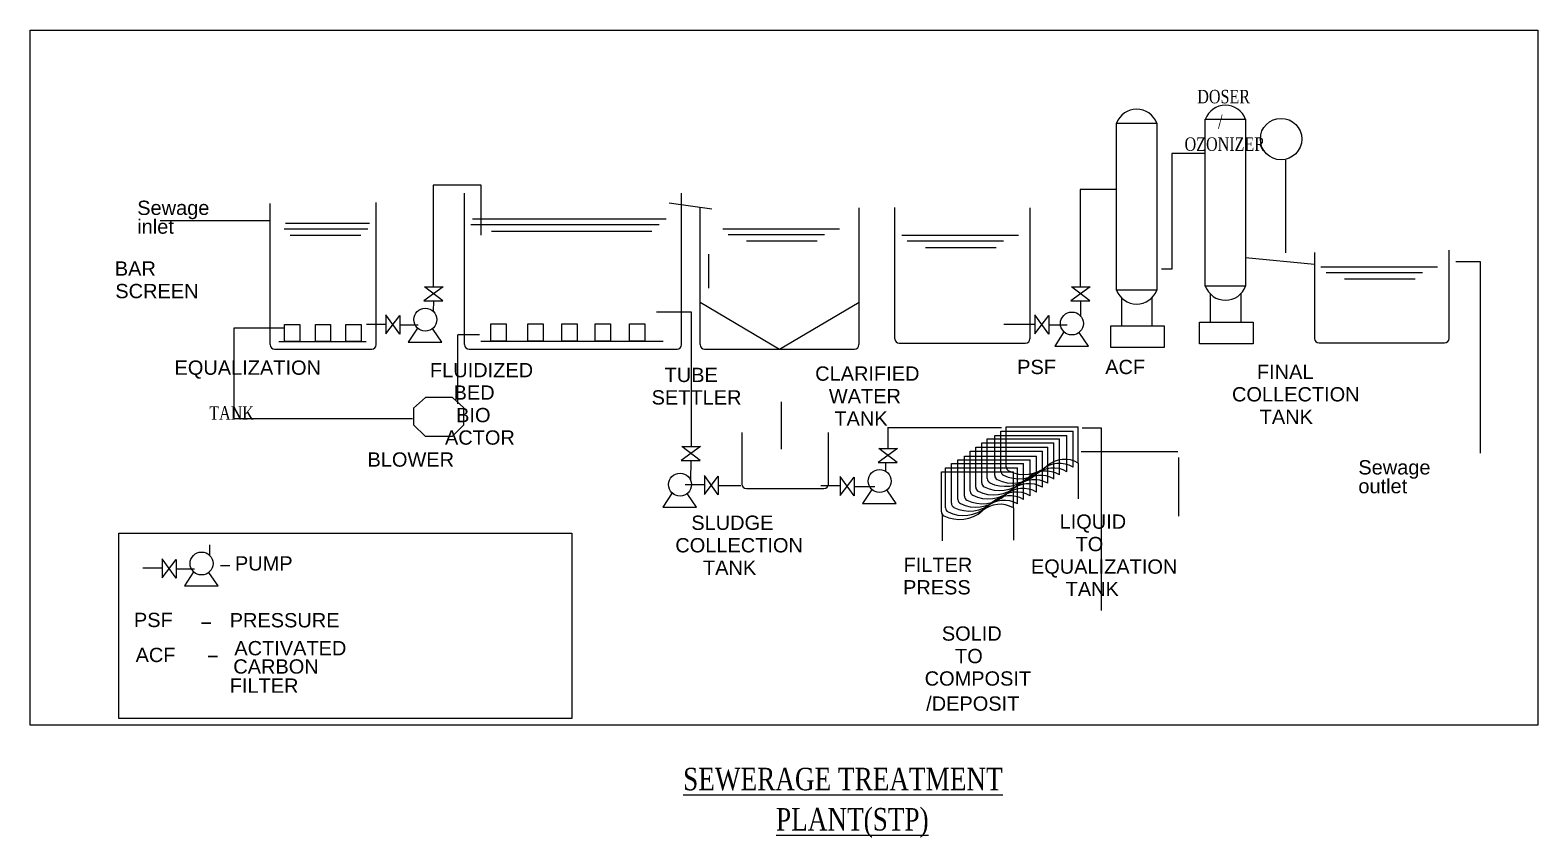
# Model space of a CAD drawing. Header units: metres. Extents: x 31037 to 31490, y -4422 to -3483.
# Drawn here: x 31261.22 to 31284.36, y -4204.39 to -4192 of the extents above; entities that cross this region are included whole.
import ezdxf

# ---------------------------------------------------------------- set-up
doc = ezdxf.new("R2010")
doc.units = ezdxf.units.M
doc.header["$LTSCALE"] = 30
doc.header["$MEASUREMENT"] = 0
doc.layers.get('0').update_dxf_attribs({"color": 30, "lineweight": 40})
doc.layers.add('DIME', color=10, linetype='Continuous')
doc.layers.add('txt', color=75, linetype='Continuous')
doc.layers.add('TEXT', color=11, linetype='Continuous', lineweight=30)
doc.styles.add('ar', font='arial.ttf')
doc.styles.add('ROMANTIC', font='romantic.ttf', dxfattribs={"width": 0.8})
doc.styles.get("Standard").update_dxf_attribs({"font": 'times.ttf', "height": 0.05})

# ---------------------------------------------------------------- blocks, each defined once
blk = doc.blocks.new('sttp')
for p, q in [((-20.093, 9.259), (0, 9.259)), ((-20.093, 0), (-20.093, 9.259)), ((0, 9.259), (0, 0)), ((-4.878, 7.615), (-4.878, 6.073)), ((-14.721, 7.194), (-14.721, 5.838)), ((-14.303, 5.07), (-14.303, 7.087)), ((-11.411, 5.07), (-11.411, 7.087)), ((-6.1, 7.136), (-6.1, 5.84)), ((-16.895, 5.07), (-16.895, 6.951)), ((-15.481, 5.07), (-15.481, 6.962)), ((-11.164, 5.07), (-11.164, 6.902)), ((-9.047, 5.07), (-9.047, 6.894)), ((-8.571, 5.149), (-8.571, 6.898)), ((-6.768, 5.149), (-6.768, 6.894)), ((-16.691, 6.688), (-15.572, 6.688)), ((-14.222, 6.668), (-11.71, 6.668)), ((-14.2, 6.744), (-11.615, 6.744)), ((-16.706, 6.612), (-15.592, 6.612)), ((-16.63, 6.526), (-15.687, 6.526)), ((-14.081, 6.528), (-14.081, 6.528)), ((-14.081, 6.528), (-14.081, 6.528)), ((-14.081, 6.528), (-14.081, 6.528)), ((-13.943, 6.582), (-11.81, 6.582)), ((-10.862, 6.614), (-9.309, 6.614)), ((-10.791, 6.538), (-9.509, 6.538)), ((-10.548, 6.453), (-9.604, 6.453)), ((-8.476, 6.527), (-6.923, 6.527)), ((-8.404, 6.451), (-7.123, 6.451)), ((-8.161, 6.365), (-7.218, 6.365)), ((-2.976, 6.296), (-2.976, 5.153)), ((-1.183, 5.153), (-1.183, 6.326)), ((-4.878, 6.073), (-5.016, 6.073)), ((-4.878, 6.073), (-5.016, 6.073)), ((-2.892, 6.108), (-1.339, 6.108)), ((-2.821, 6.032), (-1.539, 6.032)), ((-14.588, 5.838), (-14.846, 5.651)), ((-14.837, 5.838), (-14.588, 5.838)), ((-14.592, 5.651), (-14.837, 5.838)), ((-5.966, 5.838), (-6.224, 5.651)), ((-6.214, 5.838), (-5.966, 5.838)), ((-5.97, 5.651), (-6.214, 5.838)), ((-2.578, 5.946), (-1.634, 5.946)), ((-14.846, 5.651), (-14.592, 5.651)), ((-14.719, 5.651), (-14.721, 5.513)), ((-11.164, 5.634), (-10.106, 5.01)), ((-10.106, 5.01), (-9.047, 5.636)), ((-6.224, 5.651), (-5.97, 5.651)), ((-6.097, 5.651), (-6.097, 5.454)), ((-5.546, 5.319), (-5.546, 5.689)), ((-5.14, 5.319), (-5.14, 5.695)), ((-4.362, 5.37), (-4.362, 5.74)), ((-3.956, 5.37), (-3.956, 5.746)), ((-15.165, 5.208), (-15.352, 5.465)), ((-15.352, 5.465), (-15.352, 5.212)), ((-15.352, 5.212), (-15.165, 5.456)), ((-15.165, 5.456), (-15.165, 5.208)), ((-6.517, 5.208), (-6.704, 5.465)), ((-6.704, 5.465), (-6.704, 5.212)), ((-6.704, 5.212), (-6.517, 5.456)), ((-6.517, 5.456), (-6.517, 5.208)), ((-17.38, 5.287), (-17.38, 4.086)), ((-16.704, 5.336), (-16.501, 5.336)), ((-16.704, 5.111), (-16.704, 5.336)), ((-16.501, 5.336), (-16.501, 5.111)), ((-16.292, 5.336), (-16.089, 5.336)), ((-16.292, 5.111), (-16.292, 5.336)), ((-16.089, 5.336), (-16.089, 5.111)), ((-15.884, 5.336), (-15.681, 5.336)), ((-15.884, 5.111), (-15.884, 5.336)), ((-15.681, 5.336), (-15.681, 5.111)), ((-15.352, 5.339), (-15.609, 5.339)), ((-15.165, 5.332), (-14.922, 5.332)), ((-14.932, 5.291), (-15.054, 5.103)), ((-14.906, 5.271), (-14.932, 5.291)), ((-14.722, 5.27), (-14.731, 5.283)), ((-14.606, 5.103), (-14.722, 5.27)), ((-13.953, 5.345), (-13.748, 5.345)), ((-13.953, 5.117), (-13.953, 5.345)), ((-13.748, 5.345), (-13.748, 5.117)), ((-13.461, 5.345), (-13.256, 5.345)), ((-13.461, 5.117), (-13.461, 5.345)), ((-13.256, 5.345), (-13.256, 5.117)), ((-13.008, 5.345), (-12.803, 5.345)), ((-13.008, 5.117), (-13.008, 5.345)), ((-12.803, 5.345), (-12.803, 5.117)), ((-12.562, 5.345), (-12.358, 5.345)), ((-12.562, 5.117), (-12.562, 5.345)), ((-12.358, 5.345), (-12.358, 5.117)), ((-12.105, 5.345), (-11.901, 5.345)), ((-12.105, 5.117), (-12.105, 5.345)), ((-11.901, 5.345), (-11.901, 5.117)), ((-6.704, 5.339), (-7.118, 5.339)), ((-6.517, 5.332), (-6.273, 5.332)), ((-6.315, 5.239), (-6.437, 5.051)), ((-6.289, 5.219), (-6.315, 5.239)), ((-6.105, 5.218), (-6.114, 5.231)), ((-5.693, 5.319), (-4.979, 5.319)), ((-5.693, 5.03), (-5.693, 5.319)), ((-4.979, 5.319), (-4.979, 5.03)), ((-4.509, 5.37), (-3.795, 5.37)), ((-4.509, 5.081), (-4.509, 5.37)), ((-3.795, 5.37), (-3.795, 5.081)), ((-16.779, 5.111), (-15.615, 5.111)), ((-16.501, 5.111), (-16.704, 5.111)), ((-16.089, 5.111), (-16.292, 5.111)), ((-15.681, 5.111), (-15.884, 5.111)), ((-15.054, 5.103), (-14.606, 5.103)), ((-14.394, 4.283), (-14.394, 5.201)), ((-14.086, 5.117), (-11.659, 5.117)), ((-13.748, 5.117), (-13.953, 5.117)), ((-13.256, 5.117), (-13.461, 5.117)), ((-12.803, 5.117), (-13.008, 5.117)), ((-12.358, 5.117), (-12.562, 5.117)), ((-11.901, 5.117), (-12.105, 5.117)), ((-8.511, 5.089), (-6.828, 5.089)), ((-6.437, 5.051), (-5.989, 5.051)), ((-5.989, 5.051), (-6.105, 5.218)), ((-4.979, 5.03), (-5.693, 5.03)), ((-3.795, 5.081), (-4.509, 5.081)), ((-2.916, 5.093), (-1.243, 5.093)), ((-16.835, 5.01), (-15.541, 5.01)), ((-14.243, 5.01), (-11.471, 5.01)), ((-11.104, 5.01), (-9.107, 5.01)), ((-14.823, 4.365), (-14.986, 4.223)), ((-14.986, 4.223), (-14.986, 4.003)), ((-14.463, 4.365), (-14.823, 4.365)), ((-14.313, 4.226), (-14.463, 4.365)), ((-14.313, 4.003), (-14.313, 4.226)), ((-17.38, 4.086), (-14.996, 4.086)), ((-14.986, 4.003), (-14.828, 3.85)), ((-14.828, 3.85), (-14.465, 3.85)), ((-14.465, 3.85), (-14.313, 4.003)), ((-10.608, 3.899), (-10.608, 3.213)), ((-9.454, 3.213), (-9.454, 3.899)), ((-8.658, 3.687), (-8.658, 3.97)), ((-7.237, 3.325), (-7.237, 3.857)), ((-7.237, 3.857), (-6.276, 3.857)), ((-7.155, 3.386), (-7.155, 3.918)), ((-7.155, 3.918), (-6.194, 3.918)), ((-7.085, 3.441), (-7.085, 3.973)), ((-7.085, 3.973), (-6.125, 3.973)), ((-6.276, 3.376), (-6.276, 3.857)), ((-6.194, 3.437), (-6.194, 3.918)), ((-6.125, 3.492), (-6.125, 3.973)), ((-11.16, 3.712), (-11.417, 3.526)), ((-11.408, 3.712), (-11.16, 3.712)), ((-11.163, 3.526), (-11.408, 3.712)), ((-8.534, 3.687), (-8.791, 3.5)), ((-8.782, 3.687), (-8.534, 3.687)), ((-8.537, 3.5), (-8.782, 3.687)), ((-7.564, 3.117), (-7.564, 3.649)), ((-7.564, 3.649), (-6.603, 3.649)), ((-7.492, 3.171), (-7.492, 3.703)), ((-7.492, 3.703), (-6.531, 3.703)), ((-7.411, 3.228), (-7.411, 3.76)), ((-7.411, 3.76), (-6.45, 3.76)), ((-7.338, 3.285), (-7.338, 3.816)), ((-7.338, 3.816), (-6.377, 3.816)), ((-6.603, 3.169), (-6.603, 3.649)), ((-6.531, 3.222), (-6.531, 3.703)), ((-6.45, 3.279), (-6.45, 3.76)), ((-6.377, 3.336), (-6.377, 3.816)), ((-11.417, 3.526), (-11.163, 3.526)), ((-11.29, 3.526), (-11.291, 3.264)), ((-8.791, 3.5), (-8.537, 3.5)), ((-8.694, 3.5), (-8.696, 3.385)), ((-7.893, 2.896), (-7.893, 3.428)), ((-7.893, 3.428), (-6.933, 3.428)), ((-7.815, 2.956), (-7.815, 3.488)), ((-7.815, 3.488), (-6.854, 3.488)), ((-7.729, 3.005), (-7.729, 3.537)), ((-7.729, 3.537), (-6.768, 3.537)), ((-7.642, 3.053), (-7.642, 3.585)), ((-7.642, 3.585), (-6.681, 3.585)), ((-6.933, 2.947), (-6.933, 3.428)), ((-6.854, 3.007), (-6.854, 3.488)), ((-6.768, 3.057), (-6.768, 3.537)), ((-6.681, 3.104), (-6.681, 3.585)), ((-6.125, 3.492), (-6.125, 3.015)), ((-10.922, 3.07), (-11.108, 3.328)), ((-11.108, 3.328), (-11.108, 3.074)), ((-11.108, 3.074), (-10.922, 3.318)), ((-10.922, 3.318), (-10.922, 3.07)), ((-9.11, 3.057), (-9.297, 3.315)), ((-9.297, 3.315), (-9.297, 3.061)), ((-9.297, 3.061), (-9.11, 3.305)), ((-9.11, 3.305), (-9.11, 3.057)), ((-7.949, 2.843), (-7.949, 3.375)), ((-7.949, 3.375), (-6.988, 3.375)), ((-6.988, 2.894), (-6.988, 3.375)), ((-11.537, 3.094), (-11.66, 2.906)), ((-11.512, 3.074), (-11.537, 3.094)), ((-11.108, 3.201), (-11.364, 3.201)), ((-11.327, 3.073), (-11.337, 3.085)), ((-11.211, 2.906), (-11.327, 3.073)), ((-10.922, 3.194), (-10.622, 3.194)), ((-10.548, 3.153), (-9.514, 3.153)), ((-9.297, 3.188), (-9.554, 3.188)), ((-9.11, 3.181), (-8.835, 3.181)), ((-8.877, 3.14), (-8.999, 2.952)), ((-8.852, 3.121), (-8.877, 3.14)), ((-8.667, 3.12), (-8.677, 3.132)), ((-8.551, 2.952), (-8.667, 3.12)), ((-11.66, 2.906), (-11.211, 2.906)), ((-8.999, 2.952), (-8.551, 2.952)), ((-6.988, 2.894), (-6.988, 2.463)), ((-7.94, 2.811), (-7.94, 2.457)), ((-18.912, 2.559), (-12.874, 2.559)), ((-18.912, 0.089), (-18.912, 2.559)), ((-12.874, 2.559), (-12.874, 0.089)), ((-18.147, 1.96), (-18.334, 2.217)), ((-18.334, 2.217), (-18.334, 1.963)), ((-17.702, 2.403), (-17.703, 2.265)), ((-18.334, 2.09), (-18.592, 2.09)), ((-18.334, 1.963), (-18.147, 2.208)), ((-18.147, 2.208), (-18.147, 1.96)), ((-18.147, 2.084), (-17.904, 2.084)), ((-17.914, 2.043), (-18.036, 1.855)), ((-17.889, 2.023), (-17.914, 2.043)), ((-17.704, 2.022), (-17.714, 2.034)), ((-17.588, 1.855), (-17.704, 2.022)), ((-17.557, 2.128), (-17.434, 2.128)), ((-18.036, 1.855), (-17.588, 1.855)), ((0, 0), (-20.093, 0)), ((-12.874, 0.089), (-18.912, 0.089))]:
    blk.add_line(p, q)
for points in [[(-4.432, 8.071), (-3.894, 8.071), (-3.894, 5.848), (-4.432, 5.848)], [(-5.616, 8.019), (-5.078, 8.019), (-5.078, 5.797), (-5.616, 5.797)]]:
    blk.add_lwpolyline(points, close=True)
for points in [[(-4.433, 7.615), (-4.878, 7.615)], [(-3.359, 6.291), (-3.359, 7.528)], [(-14.081, 6.528), (-14.081, 7.194), (-14.721, 7.194)], [(-5.617, 7.136), (-6.1, 7.136)], [(-11.01, 6.875), (-11.579, 6.956)], [(-16.896, 6.717), (-18.362, 6.717)], [(-11.049, 5.822), (-11.049, 6.275)], [(-2.977, 6.136), (-3.894, 6.225)], [(-0.764, 3.625), (-0.764, 6.172), (-1.092, 6.172)], [(-11.746, 5.507), (-11.284, 5.507), (-11.284, 3.712)], [(-16.705, 5.287), (-17.38, 5.287)], [(-14.104, 5.201), (-14.394, 5.201)], [(-10.08, 3.676), (-10.08, 4.307)], [(-7.146, 3.962), (-8.658, 3.962)], [(-5.817, 1.53), (-5.817, 3.959), (-6.074, 3.959)], [(-4.799, 3.64), (-6.087, 3.64)], [(-4.784, 2.784), (-4.784, 3.564)]]:
    blk.add_lwpolyline(points)
for centre, radius in [((-3.422, 7.808), 0.276), ((-14.827, 5.403), 0.153), ((-6.21, 5.351), 0.153), ((-11.432, 3.205), 0.153), ((-8.772, 3.252), 0.153), ((-17.809, 2.154), 0.153)]:
    blk.add_circle(centre, radius)
for centre, radius, start, end in [((-4.163, 7.972), 0.286, 20.1342, 159.8658), ((-5.347, 7.921), 0.286, 20.1342, 159.8658), ((-4.163, 5.947), 0.286, 200.1342, 339.8658), ((-5.347, 5.895), 0.286, 200.1342, 339.8658), ((-16.835, 5.07), 0.0599, 180, 270), ((-15.541, 5.07), 0.0599, 270, 0), ((-14.243, 5.07), 0.0599, 180, 270), ((-11.471, 5.07), 0.0599, 270, 0), ((-11.104, 5.07), 0.0599, 180, 270), ((-9.107, 5.07), 0.0599, 270, 0), ((-8.511, 5.149), 0.0599, 180, 270), ((-6.828, 5.149), 0.0599, 270, 0), ((-2.916, 5.153), 0.0599, 180, 270), ((-1.243, 5.153), 0.0599, 270, 0), ((-7.025, 3.441), 0.0599, 180, 243.6812), ((-6.846, 3.804), 0.465, 243.6812, 310.9684), ((-6.457, 3.066), 0.36, 59.7839, 130.9684), ((-6.375, 3.126), 0.36, 59.7839, 130.9684), ((-6.306, 3.181), 0.36, 59.7839, 130.9684), ((-7.351, 3.228), 0.0599, 180, 243.6812), ((-7.172, 3.591), 0.465, 243.6812, 310.9684), ((-7.278, 3.285), 0.0599, 180, 243.6812), ((-7.098, 3.647), 0.465, 243.6812, 310.9684), ((-7.177, 3.325), 0.0599, 180, 243.6812), ((-6.998, 3.688), 0.465, 243.6812, 310.9684), ((-7.095, 3.386), 0.0599, 180, 243.6812), ((-6.916, 3.749), 0.465, 243.6812, 310.9684), ((-6.784, 2.858), 0.36, 59.7839, 130.9684), ((-6.712, 2.911), 0.36, 59.7839, 130.9684), ((-6.631, 2.969), 0.36, 59.7839, 130.9684), ((-6.558, 3.025), 0.36, 59.7839, 130.9684), ((-10.548, 3.213), 0.0599, 180, 270), ((-9.514, 3.213), 0.0599, 270, 0), ((-7.49, 3.368), 0.465, 243.6812, 310.9684), ((-7.582, 3.053), 0.0599, 180, 243.6812), ((-7.403, 3.415), 0.465, 243.6812, 310.9684), ((-7.504, 3.117), 0.0599, 180, 243.6812), ((-7.324, 3.48), 0.465, 243.6812, 310.9684), ((-7.432, 3.171), 0.0599, 180, 243.6812), ((-7.253, 3.534), 0.465, 243.6812, 310.9684), ((-7.035, 2.696), 0.36, 59.7839, 130.9684), ((-6.949, 2.746), 0.36, 59.7839, 130.9684), ((-6.862, 2.793), 0.36, 59.7839, 130.9684), ((-7.889, 2.843), 0.0599, 180, 243.6812), ((-7.709, 3.206), 0.465, 243.6812, 310.9684), ((-7.834, 2.896), 0.0599, 180, 243.6812), ((-7.654, 3.259), 0.465, 243.6812, 310.9684), ((-7.755, 2.956), 0.0599, 180, 243.6812), ((-7.576, 3.318), 0.465, 243.6812, 310.9684), ((-7.669, 3.005), 0.0599, 180, 243.6812), ((-7.169, 2.583), 0.36, 59.7839, 130.9684), ((-7.114, 2.636), 0.36, 59.7839, 130.9684)]:
    blk.add_arc(centre, radius, start, end)
for points in [[(-4.433, 7.615), (-4.432, 7.615), (-4.433, 7.615)], [(-5.617, 7.136), (-5.616, 7.136), (-5.617, 7.136)], [(-11.01, 6.875), (-11.008, 6.875), (-11.01, 6.875)], [(-16.896, 6.717), (-16.895, 6.717), (-16.896, 6.716)], [(-3.358, 6.291), (-3.359, 6.289), (-3.359, 6.291)], [(-2.977, 6.136), (-2.976, 6.135), (-2.977, 6.135)], [(-11.049, 5.822), (-11.049, 5.82), (-11.049, 5.822)], [(-11.746, 5.507), (-11.747, 5.507), (-11.746, 5.508)], [(-16.705, 5.288), (-16.704, 5.287), (-16.705, 5.287)], [(-14.104, 5.201), (-14.103, 5.201), (-14.104, 5.2)], [(-7.146, 3.963), (-7.144, 3.962), (-7.146, 3.962)], [(-10.08, 3.676), (-10.08, 3.674), (-10.08, 3.676)], [(-4.799, 3.641), (-4.797, 3.64), (-4.799, 3.64)], [(-0.764, 3.625), (-0.764, 3.623), (-0.765, 3.625)], [(-4.784, 2.784), (-4.784, 2.783), (-4.785, 2.784)]]:
    blk.add_solid(points)
at = {"layer": 'TEXT'}
for p, q in [((-17.81, 1.358), (-17.687, 1.358)), ((-17.719, 0.913), (-17.596, 0.913))]:
    blk.add_line(p, q, dxfattribs=at)
blk.add_solid([(-5.817, 1.53), (-5.817, 1.529), (-5.818, 1.53)], dxfattribs=at)
at = {"width": 0.79}
for s, height, p in [('DOSER', 0.1797, (-4.539, 8.284)), ('/', 0.18, (-4.262, 7.95)), ('OZONIZER', 0.1797, (-4.708, 7.651)), ('TANK', 0.1797, (-17.706, 4.069))]:
    blk.add_text(s, height=height, dxfattribs=at).set_placement(p)
at = {"layer": 'DIME', "color": 4, "style": 'ROMANTIC', "width": 0.8}
for s, p in [('%%USEWERAGE TREATMENT', (-11.391, -0.867)), ('%%UPLANT(STP)', (-10.153, -1.403))]:
    blk.add_text(s, height=0.29999, dxfattribs=at).set_placement(p)
at = {"layer": 'TEXT', "style": 'ar'}
for s, p in [('Sewage', (-18.666, 6.797)), ('inlet', (-18.666, 6.547)), ('BAR', (-18.965, 5.988)), ('SCREEN', (-18.958, 5.688)), ('EQUALIZATION', (-18.169, 4.668)), ('FLUIDIZED', (-14.765, 4.635)), ('PSF', (-6.939, 4.677)), ('ACF', (-5.766, 4.677)), ('TUBE', (-11.638, 4.571)), ('CLARIFIED', (-9.631, 4.589)), ('FINAL', (-3.744, 4.612)), ('BED', (-14.45, 4.336)), ('SETTLER', (-11.811, 4.272)), ('WATER', (-9.449, 4.289)), ('COLLECTION', (-4.076, 4.313)), ('BIO', (-14.416, 4.036)), ('TANK', (-9.375, 3.99)), ('TANK', (-3.707, 4.013)), ('ACTOR', (-14.565, 3.737)), ('BLOWER', (-15.597, 3.444)), ('Sewage', (-2.392, 3.34)), ('outlet', (-2.392, 3.09)), ('SLUDGE', (-11.282, 2.602)), ('LIQUID', (-6.374, 2.617)), ('COLLECTION', (-11.495, 2.302)), ('TO', (-6.161, 2.318)), ('PUMP', (-17.364, 2.06)), ('FILTER', (-8.453, 2.041)), ('EQUALIZATION', (-6.756, 2.018)), ('TANK', (-11.126, 2.003)), ('PRESS', (-8.46, 1.742)), ('TANK', (-6.293, 1.719)), ('PSF', (-18.71, 1.307)), ('PRESSURE', (-17.434, 1.303)), ('SOLID', (-7.943, 1.126)), ('ACF', (-18.688, 0.841)), ('ACTIVATED', (-17.372, 0.931)), ('TO', (-7.767, 0.826)), ('CARBON', (-17.386, 0.687)), ('FILTER', (-17.434, 0.432)), ('COMPOSIT', (-8.172, 0.527)), ('/DEPOSIT', (-8.152, 0.193))]:
    blk.add_text(s, height=0.1905, dxfattribs=at).set_placement(p)

msp = doc.modelspace()

# ---------------------------------------------------------------- block references
at = {"layer": 'txt', "color": 0, "lineweight": 25, "xscale": 1.151300583344899, "yscale": 1.151300583344899, "zscale": 1.151300583344899}
msp.add_blockref('sttp', (31284.35529, -4202.66145), dxfattribs=at)
msp.add_blockref('sttp', (31284.35529, -4202.66145), dxfattribs=at)
msp.add_blockref('sttp', (31284.35529, -4202.66145), dxfattribs=at)
msp.add_blockref('sttp', (31284.35529, -4202.66145), dxfattribs=at)

doc.saveas('drawing.dxf')
